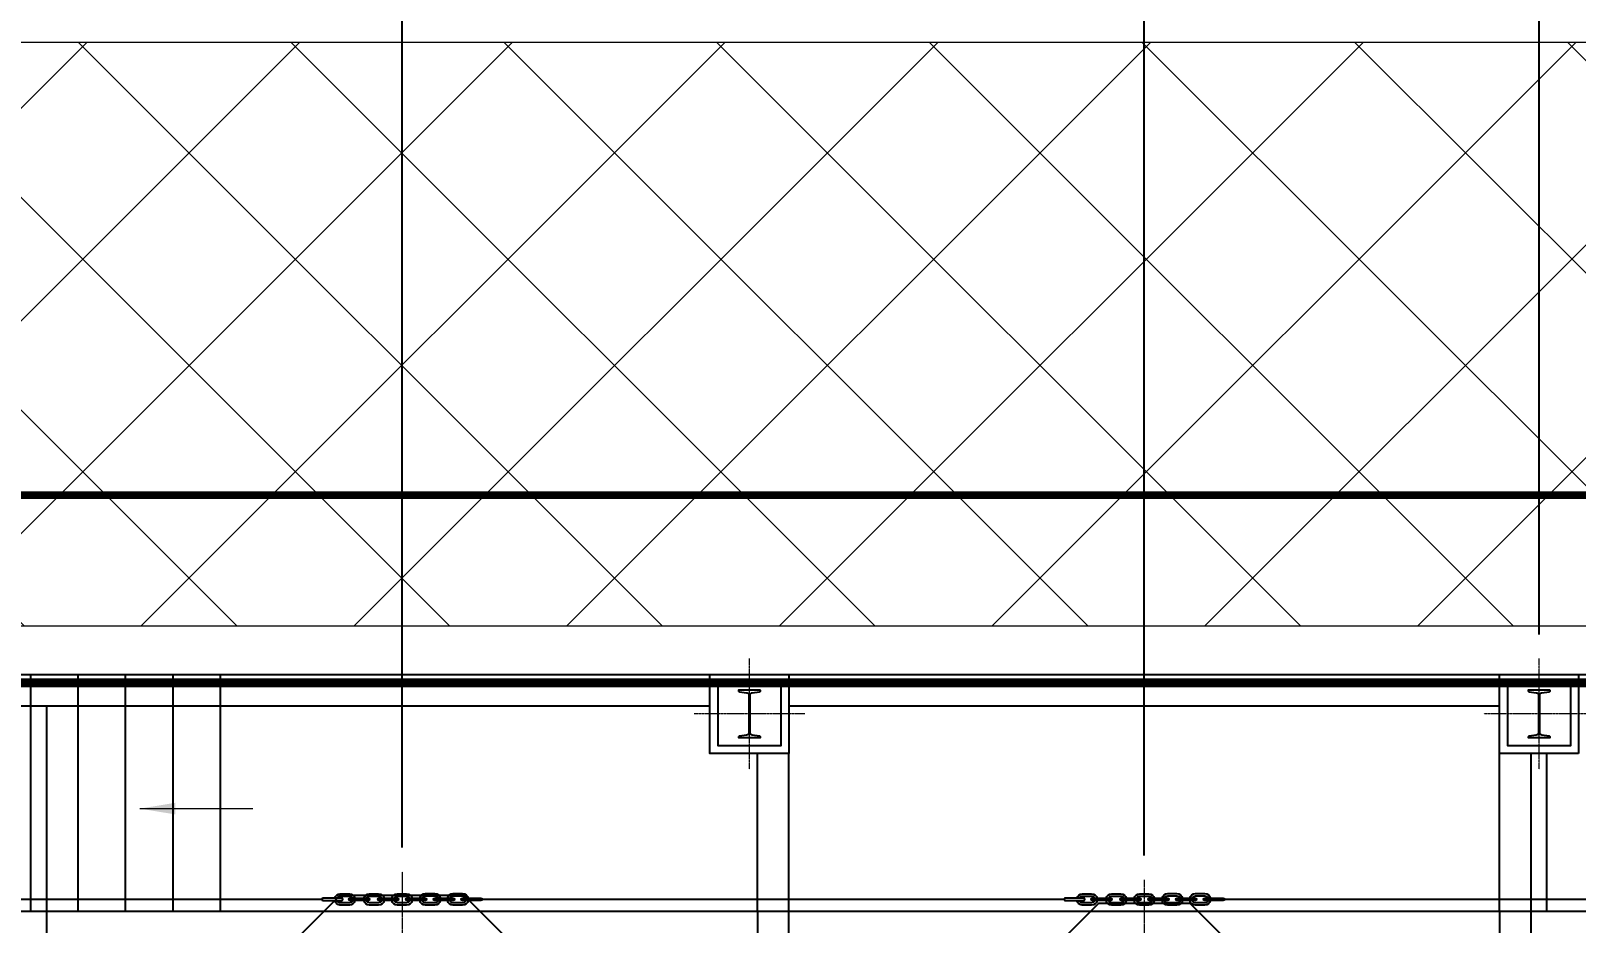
# Model space of a CAD drawing. Header units: inches. Extents: x 8618018 to 8935006, y 2431589 to 2567223.
# Drawn here: x 8672386 to 8682170, y 2523315 to 2528966 of the extents above; entities that cross this region are included whole.
import ezdxf

# ---------------------------------------------------------------- set-up
doc = ezdxf.new("R2010")
doc.units = ezdxf.units.IN
doc.header["$MEASUREMENT"] = 0
for name, pattern in [('CENTER', [2, 1.25, -0.25, 0.25, -0.25]), ('HIDDEN', [0.375, 0.25, -0.125]), ('PHANTOM', [2.5, 1.25, -0.25, 0.25, -0.25, 0.25, -0.25])]:
    doc.linetypes.add(name, pattern=pattern)
doc.layers.get('Defpoints').update_dxf_attribs({"color": 252})
for name, color, linetype in [('CHAIN', 252, 'Continuous'), ('Civil', 252, 'Continuous'), ('Handrail', 252, 'FENCELINE1'), ('HIDDEN', 252, 'HIDDEN'), ('STR', 252, 'Continuous')]:
    doc.layers.add(name, color=color, linetype=linetype)
doc.layers.add('CL', color=252, linetype='CENTER', lineweight=5)
doc.layers.add('DIM', color=252, linetype='Continuous', lineweight=13)
doc.styles.add('ISOCPEUR', font='isocpeur.ttf')
doc.linetypes.add('FENCELINE1', pattern='A,6.35,-2.54,[133,ltypeshp.shx,S=2.54,R=0,X=-2.54,Y=0],-2.54,25.4', length=36.83)
doc.dimstyles.new('DIM', dxfattribs={"dimscale": 175, "dimtxt": 2.5, "dimasz": 2.5, "dimexe": 0.875, "dimexo": 0.875, "dimgap": 1, "dimtad": 1, "dimdec": 0, "dimzin": 9, "dimdsep": 46, "dimtxsty": 'ISOCPEUR', "dimblk": 'OBLIQUE', "dimcen": 0.09, "dimclrd": 256, "dimclre": 256, "dimclrt": 252, "dimadec": 0, "dimazin": 0, "dimtfac": 1, "dimtdec": 0, "dimtmove": 0, "dimatfit": 3, "dimfxl": 1, "dimtfill": 1, "dimtolj": 1, "dimtzin": 0, "dimarcsym": 0})
doc.dimstyles.new('New_DIM_90', dxfattribs={"dimscale": 90, "dimtxt": 2.5, "dimasz": 2.5, "dimexe": 0.875, "dimexo": 0.875, "dimgap": 1, "dimtad": 1, "dimdec": 0, "dimzin": 9, "dimdsep": 46, "dimtxsty": 'ISOCPEUR', "dimcen": 0.09, "dimclrd": 256, "dimclre": 256, "dimclrt": 4, "dimadec": 0, "dimazin": 0, "dimtfac": 1, "dimtdec": 0, "dimtmove": 0, "dimatfit": 3, "dimfxl": 1, "dimtfill": 1, "dimtolj": 1, "dimtzin": 0, "dimarcsym": 0})

# ---------------------------------------------------------------- blocks, each defined once
blk = doc.blocks.new('COL')
at = {"layer": 'Civil'}
blk.add_lwpolyline([(-250, -250), (250, -250), (250, 250), (-250, 250)], close=True, dxfattribs=at)
at = {"layer": 'CL', "ltscale": 0.25}
for p, q in [((0, -350), (0, 350)), ((-350, 0), (350, 0))]:
    blk.add_line(p, q, dxfattribs=at)
at = {"layer": 'STR'}
blk.add_lwpolyline([(-200, 200), (200, 200), (200, -200), (-200, -200)], close=True, dxfattribs=at)
blk.add_lwpolyline([(-70, 150), (70, 150), (70, 147.6, -0.414214), (63, 140.6), (17.8, 134.2, 0.414214), (3.8, 120.2), (3.8, -120.2, 0.414214), (17.8, -134.2), (63, -140.6, -0.414214), (70, -147.6), (70, -150), (-70, -150), (-70, -147.6, -0.414214), (-63, -140.6), (-17.9, -134.2, 0.414214), (-3.9, -120.2), (-3.9, 120.2, 0.414214), (-17.9, 134.2), (-63, 140.6, -0.414214), (-70, 147.6)], format="xyb", close=True, dxfattribs=at)
blk = doc.blocks.new('Chain_P')
at = {"layer": 'CHAIN'}
for points in [[(7.3, -0.2, 1), (-7.3, -0.2), (-7.3, -117.4, 1), (7.3, -117.4)], [(7.3, -287.5, -1), (-7.3, -287.5), (-7.3, -170.3, -1), (7.3, -170.3)], [(7.3, -471.4, -1), (-7.3, -471.4), (-7.3, -354.3, -1), (7.3, -354.3)], [(7.3, -648.6, -1), (-7.3, -648.6), (-7.3, -531.5, -1), (7.3, -531.5)], [(7.3, -824.3, -1), (-7.3, -824.3), (-7.3, -707.2, -1), (7.3, -707.2)], [(7.3, -1000, -1), (-7.3, -1000), (-7.3, -882.9, -1), (7.3, -882.9)]]:
    blk.add_lwpolyline(points, format="xyb", close=True, dxfattribs=at)
for points in [[(-7.3, -201.9, -0.355244), (-35.9, -166.8), (-35.9, -109.3, -0.112661), (-32.3, -93.8)], [(-35.4, -103.7, -0.31174), (-7.3, -74.2, -0.31174)], [(-21.4, -107, -0.285998), (-7.3, -89.1, -0.285998)], [(7.3, -74.2, -0.355244), (35.9, -109.3), (35.9, -166.8, -0.355244), (7.3, -201.9)], [(7.3, -89.1, -0.31589), (21.5, -109.3), (21.5, -166.8, -0.31589), (7.3, -187)], [(-7.3, -187, -0.31589), (-21.5, -166.8), (-21.5, -109.3, -0.024492), (-21.4, -107.2)], [(-7.3, -386.8, -0.355244), (-35.9, -351.6), (-35.9, -294.2, -0.355244), (-7.3, -259.1, -0.355244)], [(-7.3, -371.9, -0.31589), (-21.5, -351.6), (-21.5, -294.2, -0.31589), (-7.3, -274, -0.31589)], [(7.3, -259.1, -0.355244), (35.9, -294.2), (35.9, -351.6, -0.355244), (7.3, -386.8)], [(7.3, -274, -0.31589), (21.5, -294.2), (21.5, -351.6, -0.31589), (7.3, -371.9)], [(-7.3, -564, -0.355244), (-35.9, -528.8), (-35.9, -471.4, -0.355244), (-7.3, -436.3, -0.355244)], [(-7.3, -549.1, -0.31589), (-21.5, -528.8), (-21.5, -471.4, -0.31589), (-7.3, -451.2, -0.31589)], [(7.3, -436.3, -0.355244), (35.9, -471.4), (35.9, -528.8, -0.355244), (7.3, -564)], [(7.3, -451.2, -0.31589), (21.5, -471.4), (21.5, -528.8, -0.31589), (7.3, -549.1)], [(-7.3, -743, -0.356394), (-36.6, -707.2), (-36.6, -648.6, -0.356394), (-7.3, -612.7, -0.356394)], [(-7.3, -727.9, -0.317837), (-22, -707.2), (-22, -648.6, -0.317837), (-7.3, -627.9, -0.317837)], [(7.3, -612.7, -0.356394), (36.6, -648.6), (36.6, -707.2, -0.356394), (7.3, -743)], [(7.3, -627.9, -0.317837), (22, -648.6), (22, -707.2, -0.317837), (7.3, -727.9)], [(-7.3, -918.7, -0.356394), (-36.6, -882.9), (-36.6, -824.3, -0.356394), (-7.3, -788.4)], [(-7.3, -903.6, -0.317837), (-22, -882.9), (-22, -824.3, -0.317837), (-7.3, -803.6)], [(7.3, -788.4, -0.356394), (36.6, -824.3), (36.6, -882.9, -0.356394), (7.3, -918.7, -0.356394)], [(7.3, -803.6, -0.317837), (22, -824.3), (22, -882.9, -0.317837), (7.3, -903.6, -0.317837)]]:
    blk.add_lwpolyline(points, format="xyb", dxfattribs=at)
blk = doc.blocks.new('_Oblique')
at = {"color": 0, "linetype": 'ByBlock', "lineweight": -2}
blk.add_line((-0.5, -0.5), (0.5, 0.5), dxfattribs=at)
blk = doc.blocks.new('*D279')
at = {"layer": 'Defpoints', "color": 0, "transparency": 16777216}
for p in [(53855, 58410.1), (53855, 53649.8), (73855, 53649.8)]:
    blk.add_point(p, dxfattribs=at)
at = {"layer": 'DIM', "lineweight": -2, "transparency": 16777216}
for p, q in [((53855, 53802.9), (53855, 58563.2)), ((73855, 53802.9), (73855, 58563.2)), ((73855, 58410.1), (53855, 58410.1))]:
    blk.add_line(p, q, dxfattribs=at)
at = {"layer": 'DIM', "lineweight": -2, "transparency": 16777216, "xscale": 437.5, "yscale": 437.5, "zscale": 437.5, "rotation": 180}
blk.add_blockref('_Oblique', (53855, 58410.1), dxfattribs=at)
at = {"layer": 'DIM', "lineweight": -2, "transparency": 16777216, "xscale": 437.5, "yscale": 437.5, "zscale": 437.5}
blk.add_blockref('_Oblique', (73855, 58410.1), dxfattribs=at)
at = {"layer": 'DIM', "color": 252, "transparency": 16777216, "insert": (63855, 58803.8), "char_height": 437.5, "attachment_point": 5, "style": 'ISOCPEUR', "bg_fill": 3, "box_fill_scale": 1.1, "bg_fill_color": 256, "bg_fill_true_color": 13158600, "bg_fill_transparency": 0}
blk.add_mtext('\\A1;20000', dxfattribs=at)
blk = doc.blocks.new('*D230')
at = {"layer": 'Defpoints', "color": 0, "transparency": 16777216}
for p in [(51355, 58799), (53855, 53649.8), (51355, 52249.8)]:
    blk.add_point(p, dxfattribs=at)
at = {"layer": 'DIM', "lineweight": -2, "transparency": 16777216}
for p, q in [((51355, 52402.9), (51355, 58952.1)), ((53855, 53802.9), (53855, 58952.1)), ((53855, 58799), (51355, 58799))]:
    blk.add_line(p, q, dxfattribs=at)
at = {"layer": 'DIM', "lineweight": -2, "transparency": 16777216, "xscale": 437.5, "yscale": 437.5, "zscale": 437.5, "rotation": 180}
blk.add_blockref('_Oblique', (51355, 58799), dxfattribs=at)
at = {"layer": 'DIM', "lineweight": -2, "transparency": 16777216, "xscale": 437.5, "yscale": 437.5, "zscale": 437.5}
blk.add_blockref('_Oblique', (53855, 58799), dxfattribs=at)
at = {"layer": 'DIM', "color": 252, "transparency": 16777216, "insert": (52605, 59192.7), "char_height": 437.5, "attachment_point": 5, "style": 'ISOCPEUR', "bg_fill": 3, "box_fill_scale": 1.1, "bg_fill_color": 256, "bg_fill_true_color": 13158600, "bg_fill_transparency": 0}
blk.add_mtext('\\A1;2500', dxfattribs=at)
blk = doc.blocks.new('*D231')
at = {"layer": 'Defpoints', "color": 0, "transparency": 16777216}
for p in [(46655, 58799), (46655, 52299.8), (51355, 52249.8)]:
    blk.add_point(p, dxfattribs=at)
at = {"layer": 'DIM', "lineweight": -2, "transparency": 16777216}
for p, q in [((46655, 52452.9), (46655, 58952.1)), ((51355, 52402.9), (51355, 58952.1)), ((51355, 58799), (46655, 58799))]:
    blk.add_line(p, q, dxfattribs=at)
at = {"layer": 'DIM', "lineweight": -2, "transparency": 16777216, "xscale": 437.5, "yscale": 437.5, "zscale": 437.5, "rotation": 180}
blk.add_blockref('_Oblique', (46655, 58799), dxfattribs=at)
at = {"layer": 'DIM', "lineweight": -2, "transparency": 16777216, "xscale": 437.5, "yscale": 437.5, "zscale": 437.5}
blk.add_blockref('_Oblique', (51355, 58799), dxfattribs=at)
at = {"layer": 'DIM', "color": 252, "transparency": 16777216, "insert": (49005, 59192.7), "char_height": 437.5, "attachment_point": 5, "style": 'ISOCPEUR', "bg_fill": 3, "box_fill_scale": 1.1, "bg_fill_color": 256, "bg_fill_true_color": 13158600, "bg_fill_transparency": 0}
blk.add_mtext('\\A1;4700', dxfattribs=at)
blk = doc.blocks.new('*D232')
at = {"layer": 'Defpoints', "color": 0, "transparency": 16777216}
for p in [(42505, 58799), (42505, 52599.8), (46655, 52299.8)]:
    blk.add_point(p, dxfattribs=at)
at = {"layer": 'DIM', "lineweight": -2, "transparency": 16777216}
for p, q in [((42505, 52752.9), (42505, 58952.1)), ((46655, 52452.9), (46655, 58952.1)), ((46655, 58799), (42505, 58799))]:
    blk.add_line(p, q, dxfattribs=at)
at = {"layer": 'DIM', "lineweight": -2, "transparency": 16777216, "xscale": 437.5, "yscale": 437.5, "zscale": 437.5, "rotation": 180}
blk.add_blockref('_Oblique', (42505, 58799), dxfattribs=at)
at = {"layer": 'DIM', "lineweight": -2, "transparency": 16777216, "xscale": 437.5, "yscale": 437.5, "zscale": 437.5}
blk.add_blockref('_Oblique', (46655, 58799), dxfattribs=at)
at = {"layer": 'DIM', "color": 252, "transparency": 16777216, "insert": (44580, 59192.7), "char_height": 437.5, "attachment_point": 5, "style": 'ISOCPEUR', "bg_fill": 3, "box_fill_scale": 1.1, "bg_fill_color": 256, "bg_fill_true_color": 13158600, "bg_fill_transparency": 0}
blk.add_mtext('\\A1;4150', dxfattribs=at)
blk = doc.blocks.new('A$C15f227de1')
at = {"layer": 'Civil'}
for p, q in [((-11100, -1300), (-11100, 200)), ((-10800, -1300), (-10800, 200)), ((-10500, -1300), (-10500, 200)), ((-10200, -1300), (-10200, 200)), ((-9900, -1300), (-9900, 200)), ((-6300, 200), (-1800, 200)), ((-1800, -1300), (-1800, -300)), ((-1500, -1300), (-1500, -300)), ((-20600, -1300), (0, -1300))]:
    blk.add_line(p, q, dxfattribs=at)
at = {"layer": 'Handrail', "linetype": 'FENCELINE1', "ltscale": 0.02}
for points in [[(-18100, -1225), (-20525, -1225), (-20525, 125), (0, 125)], [(-9250, -1225), (-12400, -1225)], [(-4550, -1225), (-8250.2, -1225)], [(0, -1225), (-3550.2, -1225)]]:
    blk.add_lwpolyline(points, dxfattribs=at)
at = {"rotation": 90}
for p in [(-9250.2, -1225), (-4550.2, -1225)]:
    blk.add_blockref('Chain_P', p, dxfattribs=at)
at = {"layer": 'DIM'}
blk.add_leader([(-10409.7, -650), (-9695.5, -650)], dimstyle='New_DIM_90', override={"dimgap": 1, "dimtad": 0}, dxfattribs=at)
blk = doc.blocks.new('GA CRM')
at = {"layer": 'DIM'}
h = blk.add_hatch(dxfattribs=at)
h.set_pattern_fill('ANSI37', color=256, scale=300)
h.set_pattern_definition([(45, (-8652894.9, -2471340), (-673.51921, 673.51921), []), (135, (-8652894.9, -2471340), (-673.51921, -673.51921), [])])
h.paths.add_polyline_path([(19925.1, 57555.2), (94761.1, 57555.2), (94761.1, 53855.2), (19925.1, 53855.2)])
at = {"const_width": 50}
blk.add_lwpolyline([(0, 0), (0, 54685), (95505, 54685), (95505, 0), (0, 0)], dxfattribs=at)
at = {"linetype": 'PHANTOM', "const_width": 50}
blk.add_lwpolyline([(34855, 53499.8), (74055, 53499.8), (74055, 46199.8), (34855, 46199.8)], close=True, dxfattribs=at)
at = {"layer": 'Civil'}
blk.add_line((53805, 53549.8), (53805, 53549.3), dxfattribs=at)
for points in [[(69405, 46149.8), (34805, 46149.8), (34805, 53549.8), (69405, 53549.8)], [(48605, 46349.8), (44405, 46349.8), (44405, 52049.8)], [(48905, 52049.8), (48905, 46649.8)], [(53605, 52049.8), (53605, 46349.8), (49105, 46349.8), (49105, 52049.8)], [(53805, 46649.8), (53805, 52049.8)]]:
    blk.add_lwpolyline(points, dxfattribs=at)
for points in [[(47605, 51593.3), (47048.5, 52149.8), (46261.5, 52149.8), (45705, 51593.3), (45705, 50806.2), (46261.5, 50249.8), (47048.5, 50249.8), (47605, 50806.2)], [(51644.9, 50699.8), (52055, 51109.8), (52055, 51689.7), (51644.9, 52099.8), (51065, 52099.8), (50655, 51689.7), (50655, 51109.8), (51065, 50699.8)]]:
    blk.add_lwpolyline(points, close=True, dxfattribs=at)
at = {"layer": 'CL', "ltscale": 0.4}
for p, q in [((46655, 52299.8), (46655, 50099.8)), ((51355, 52249.8), (51355, 50549.8))]:
    blk.add_line(p, q, dxfattribs=at)
at = {"layer": 'DIM'}
blk.add_lwpolyline([(19925.1, 57555.2), (94761.1, 57555.2), (94761.1, 53855.2), (19925.1, 53855.2)], close=True, dxfattribs=at)
at = {"layer": 'HIDDEN'}
for p, q in [((44105, 53349.8), (48605, 53349.8)), ((44405, 52049.8), (44405, 53349.8)), ((49105, 53349.8), (53605, 53349.8)), ((48905, 52049.8), (48905, 53049.8)), ((49105, 52049.8), (49105, 53049.8)), ((53805, 52049.8), (53805, 53049.8))]:
    blk.add_line(p, q, dxfattribs=at)
at = {"color": 7, "xscale": -1}
for p in [(48855, 53299.8), (53855, 53299.8)]:
    blk.add_blockref('COL', p, dxfattribs=at)
at = {"layer": 'DIM'}
blk.add_blockref('A$C15f227de1', (55405, 53349.8), dxfattribs=at)
dim = blk.add_linear_dim(base=(53855, 58410.1), p1=(73855, 53649.8), p2=(53855, 53649.8), dimstyle='DIM', override={"dimarcsym": 1}, dxfattribs=at)
dim.commit()
dim.dimension.update_dxf_attribs({"geometry": '*D279', "text_midpoint": (63855, 58803.8)})
dim = blk.add_linear_dim(base=(51355, 58799), p1=(53855, 53649.8), p2=(51355, 52249.8), dimstyle='DIM', override={"dimtmove": 1}, dxfattribs=at)
dim.commit()
dim.dimension.update_dxf_attribs({"geometry": '*D230', "text_midpoint": (52605, 59192.7)})
dim = blk.add_linear_dim(base=(46655, 58799), p1=(51355, 52249.8), p2=(46655, 52299.8), dimstyle='DIM', override={"dimtmove": 1}, dxfattribs=at)
dim.commit()
dim.dimension.update_dxf_attribs({"geometry": '*D231', "text_midpoint": (49005, 59192.7)})
dim = blk.add_linear_dim(base=(42505, 58799), p1=(46655, 52299.8), p2=(42505, 52599.8), dimstyle='DIM', override={"dimtmove": 1}, dxfattribs=at)
dim.commit()
dim.dimension.update_dxf_attribs({"geometry": '*D232', "text_midpoint": (44580, 59192.7)})

msp = doc.modelspace()

# ---------------------------------------------------------------- block references
at = {"color": 252}
msp.add_blockref('GA CRM', (8628081, 2471340), dxfattribs=at)

doc.saveas('drawing.dxf')
